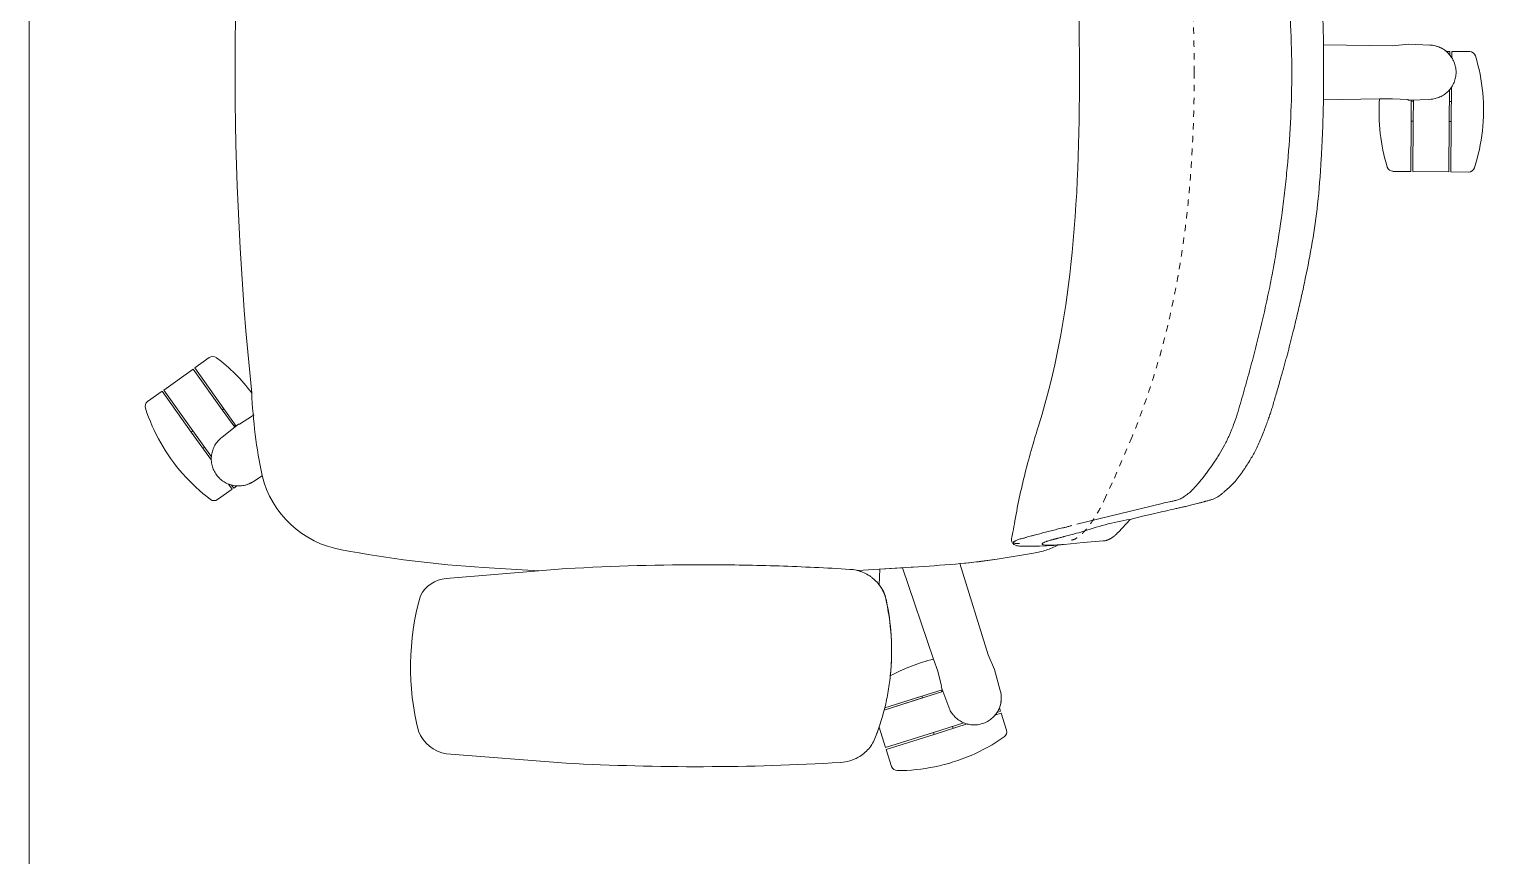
# Model space of a CAD drawing. Header units: inches. Extents: x 29752 to 31446, y 4278 to 5722.
# Drawn here: x 30930.93 to 30959.45, y 4418.06 to 4434.27 of the extents above; entities that cross this region are included whole.
import ezdxf

# ---------------------------------------------------------------- set-up
doc = ezdxf.new("R2010")
doc.units = ezdxf.units.IN
doc.header["$MEASUREMENT"] = 0
doc.linetypes.add('Dash', pattern=[0.25, 0.125, -0.125])
for name, color, linetype, lineweight in [('A-DETL-GENF', 92, 'Continuous', 9), ('A-DETL-GENF-HDLN', 1, 'Dash', 9), ('I-FURN', 30, 'Continuous', 9)]:
    doc.layers.add(name, color=color, linetype=linetype, lineweight=lineweight)

# ---------------------------------------------------------------- blocks, each defined once
blk = doc.blocks.new('Desk-Teknion-JNWDSN-Double_Sided_Rectangular-R2015 - 60_ Depth-V115-FIRST FLOOR POWER _ SIGNAL')
at = {"layer": 'I-FURN'}
blk.add_line((36, 30), (-35.724, 30), dxfattribs=at)
blk = doc.blocks.new('Seating-Work_Chair-Teknion-NARM_Around-R2015 - Task Chair_ 4D Arms-6171630-FIRST FLOOR POWER _ SIGNAL')
at = {"layer": 'A-DETL-GENF'}
for p, q in [((-0.288, 14.082), (-0.291, 13.734)), ((2.071, 13.713), (2.074, 14.061)), ((-0.219, 13.694), (-0.292, 13.695)), ((-0.292, 13.695), (-0.292, 13.622)), ((-0.291, 13.734), (-0.164, 13.733)), ((0.408, 13.728), (1.086, 13.722)), ((0.462, 13.688), (1.086, 13.683)), ((0.692, 13.686), (0.693, 13.725)), ((1.086, 13.683), (1.086, 13.722)), ((1.086, 13.722), (2.071, 13.713)), ((2.07, 13.674), (1.086, 13.683)), ((2.064, 12.965), (2.07, 13.674)), ((-0.415, 13.302), (-0.43, 12.881)), ((0.664, 12.913), (0.649, 13.302)), ((-0.43, 12.881), (-0.402, 12.569)), ((0.637, 12.568), (0.654, 12.868)), ((0.654, 12.868), (0.659, 12.878)), ((0.659, 12.878), (0.665, 12.881)), ((1.08, 12.974), (0.661, 12.978)), ((0.663, 12.938), (1.079, 12.935)), ((0.664, 12.913), (0.665, 12.881)), ((0.686, 12.938), (0.686, 12.977)), ((1.079, 12.935), (1.08, 12.974)), ((2.064, 12.926), (1.079, 12.935)), ((1.08, 12.974), (2.064, 12.965)), ((2.061, 12.578), (2.064, 12.926)), ((-0.402, 12.569), (-0.422, 11.218)), ((0.637, 12.568), (0.641, 12.316)), ((0.657, 11.217), (0.641, 12.316)), ((-0.422, 11.217), (0.657, 11.217)), ((8.983, 6.384), (8.572, 8.056)), ((8.886, 7.425), (8.826, 7.669)), ((9.134, 7.197), (8.886, 7.425)), ((9.339, 6.508), (9.309, 6.901)), ((9.391, 6.012), (9.339, 6.508)), ((9.412, 5.65), (9.398, 5.93)), ((9.412, 5.65), (9.412, 5.353)), ((9.665, 4.821), (9.551, 5.536)), ((9.412, 5.353), (9.412, 5.317)), ((12.239, 4.882), (11.833, 4.766)), ((12.65, 4.886), (12.581, 4.864)), ((12.672, 4.818), (12.65, 4.886)), ((13.019, 5.003), (12.688, 4.898)), ((12.688, 4.898), (12.726, 4.778)), ((11.545, 4.643), (9.754, 4.091)), ((11.833, 4.766), (11.545, 4.643)), ((12.877, 4.168), (13.064, 3.572)), ((12.898, 4.231), (13.102, 3.584)), ((11.865, 3.655), (12.156, 3.731)), ((12.171, 3.725), (12.156, 3.731)), ((12.202, 3.736), (12.171, 3.725)), ((12.202, 3.736), (12.567, 3.87)), ((12.226, 3.745), (12.292, 3.535)), ((12.233, 3.723), (12.27, 3.735)), ((12.263, 3.758), (12.329, 3.547)), ((12.946, 3.948), (12.984, 3.96)), ((9.837, 2.962), (11.627, 3.574)), ((11.865, 3.655), (11.627, 3.574)), ((12.292, 3.535), (12.581, 2.617)), ((12.329, 3.547), (12.626, 2.606)), ((13.064, 3.572), (13.102, 3.584)), ((13.36, 2.633), (13.064, 3.572)), ((13.102, 3.584), (13.398, 2.645)), ((9.824, 3.165), (9.826, 3.138)), ((9.826, 3.138), (9.891, 2.091)), ((12.351, 3.347), (12.388, 3.359)), ((12.581, 2.617), (12.351, 3.347)), ((12.388, 3.359), (12.626, 2.606)), ((9.864, 2.523), (9.837, 2.962)), ((12.626, 2.606), (12.581, 2.617)), ((12.961, 2.508), (13.36, 2.633)), ((13.398, 2.645), (13.729, 2.75)), ((10.17, 2.506), (9.864, 2.523)), ((13.153, 2.439), (12.961, 2.508)), ((9.852, -3.626), (9.896, -4.16)), ((13.482, -5.975), (13.667, -3.626)), ((9.829, -5.246), (9.896, -4.16)), ((9.896, -4.16), (10.044, -5.979)), ((8.141, -9.754), (8.029, -9.587)), ((6.858, -9.778), (6.833, -9.744)), ((6.858, -9.778), (7.021, -10.031)), ((7.055, -10.093), (6.716, -10.335)), ((6.739, -10.367), (7.08, -10.124)), ((7.02, -10.048), (7.021, -10.031)), ((7.04, -10.073), (7.02, -10.048)), ((7.037, -10.107), (7.059, -10.139)), ((7.04, -10.073), (7.28, -10.379)), ((8.295, -10.176), (8.193, -10.249)), ((8.214, -10.186), (8.272, -10.144)), ((8.272, -10.144), (8.23, -10.085)), ((8.497, -10.459), (8.295, -10.176)), ((5.915, -10.907), (6.716, -10.335)), ((6.739, -10.367), (5.938, -10.939)), ((6.716, -10.335), (6.739, -10.367)), ((5.713, -10.623), (5.915, -10.907)), ((7.659, -10.582), (7.15, -10.944)), ((7.725, -10.582), (7.173, -10.976)), ((7.471, -10.716), (7.494, -10.748)), ((5.938, -10.939), (6.349, -11.516)), ((6.349, -11.516), (7.15, -10.944)), ((7.173, -10.976), (6.372, -11.548)), ((7.15, -10.944), (7.173, -10.976)), ((6.372, -11.548), (6.574, -11.831))]:
    blk.add_line(p, q, dxfattribs=at)
for centre, radius, start, end in [((-0.17, 14.081), 0.118, 107.0503, 179.492), ((1.956, 14.062), 0.118, 359.492, 71.9337), ((0.034, 13.397), 0.39, 120.5283, 130.3956), ((0.117, 13.282), 0.532, 140.3306, 177.8809), ((1.942, 12.579), 0.118, 287.0503, 359.492), ((14.95, 8.494), 6.158, 189.9945, 199.2562), ((12.384, 4.37), 0.532, 68.3306, 105.8809), ((13.055, 4.89), 0.118, 35.0503, 107.492), ((-0.144, 3.257), 9.933, 4.8141, 9.0564), ((12.233, 4.163), 0.788, 51.3095, 56.1541), ((13.694, 2.862), 0.118, 287.492, 359.9337), ((10.537, 2.089), 0.556, 102.9484, 131.3514), ((11.471, -1.974), 4.725, 84.1646, 102.9484), ((-12.522, -3.869), 22.393, 349.292, 356.4751), ((10.665, -5.928), 0.623, 184.6583, 243.3417), ((12.79, -5.867), 0.7, 290.8294, 351.1706), ((11.781, -1.527), 5.151, 254.2825, 284.1396), ((7.569, -7.702), 1.94, 283.7081, 350.2919), ((5.953, 0.466), 10.266, 272.5, 281.6643), ((0.117, 50.691), 60.807, 263.65945, 275.93919), ((8.349, -12.423), 3.271, 126.3644, 143.6356), ((7.699, -10.051), 0.532, 356.3331, 33.8784), ((6.995, -9.819), 1.273, 340.2331, 343.2305), ((5.809, -10.555), 0.118, 143.0503, 215.492), ((8.401, -10.528), 0.118, 323.0503, 35.492), ((6.67, -11.762), 0.118, 215.492, 287.9337)]:
    blk.add_arc(centre, radius, start, end, dxfattribs=at)
for points in [[(1.992, 14.174), (1.753, 14.252), (1.271, 14.356), (0.52, 14.363), (0.036, 14.267), (-0.205, 14.194)], [(0.641, 12.316), (0.868, 12.3), (1.318, 12.309), (1.759, 12.4), (1.977, 12.466)], [(9.551, 5.536), (9.536, 5.619), (9.495, 5.782), (9.43, 5.936), (9.391, 6.012)], [(13.812, 2.862), (13.812, 3.114), (13.762, 3.604), (13.536, 4.32), (13.296, 4.751), (13.152, 4.958)], [(9.665, 4.821), (9.751, 4.278), (9.784, 3.726), (9.823, 3.176)], [(11.627, 3.574), (11.663, 3.426), (11.754, 3.138), (11.88, 2.861), (11.951, 2.726)], [(9.823, 3.176), (9.824, 3.172), (9.824, 3.169), (9.824, 3.165)], [(13.667, -3.626), (13.715, -2.728), (13.761, -0.933), (13.706, 0.861), (13.652, 1.757)], [(6.706, -11.874), (6.945, -11.796), (7.397, -11.598), (8.008, -11.162), (8.343, -10.8), (8.495, -10.599)]]:
    blk.add_open_spline(points, degree=3, dxfattribs=at)
for points, knots in [([(0.649, 13.302), (0.648, 13.336), (0.643, 13.37), (0.632, 13.419), (0.627, 13.436), (0.616, 13.468), (0.61, 13.484), (0.589, 13.531), (0.572, 13.56), (0.543, 13.602), (0.533, 13.615), (0.51, 13.642), (0.499, 13.654), (0.462, 13.689), (0.436, 13.71), (0.393, 13.738), (0.378, 13.747), (0.347, 13.763), (0.332, 13.77), (0.285, 13.789), (0.252, 13.798), (0.202, 13.808), (0.185, 13.811), (0.151, 13.814), (0.134, 13.815), (0.1, 13.815), (0.083, 13.814), (0.049, 13.811), (0.032, 13.808), (-0.018, 13.798), (-0.05, 13.789), (-0.098, 13.77), (-0.113, 13.762), (-0.143, 13.747), (-0.158, 13.738), (-0.201, 13.71), (-0.227, 13.689), (-0.264, 13.654), (-0.276, 13.641), (-0.298, 13.615), (-0.309, 13.602), (-0.338, 13.56), (-0.355, 13.531), (-0.376, 13.484), (-0.382, 13.468), (-0.393, 13.436), (-0.397, 13.419), (-0.409, 13.37), (-0.413, 13.336), (-0.415, 13.302)], [0, 0, 0, 0, 0.00257976, 0.00257976, 0.00386963, 0.00386963, 0.00515951, 0.00515951, 0.00773927, 0.00773927, 0.00902915, 0.00902915, 0.01031902, 0.01031902, 0.01289878, 0.01289878, 0.01418866, 0.01418866, 0.01547854, 0.01547854, 0.01805829, 0.01805829, 0.01934817, 0.01934817, 0.02063805, 0.02063805, 0.02192793, 0.02192793, 0.0232178, 0.0232178, 0.02579756, 0.02579756, 0.02708744, 0.02708744, 0.02837732, 0.02837732, 0.03095707, 0.03095707, 0.03224695, 0.03224695, 0.03353683, 0.03353683, 0.03611658, 0.03611658, 0.03740646, 0.03740646, 0.03869634, 0.03869634, 0.0412761, 0.0412761, 0.0412761, 0.0412761]), ([(-0.422, 11.218), (-0.643, 11.213), (-1.057, 11.201), (-1.588, 11.176), (-2.054, 11.143), (-2.608, 11.09), (-3.215, 11.003), (-3.821, 10.885), (-4.269, 10.788), (-4.576, 10.718), (-4.847, 10.653), (-5.072, 10.598), (-5.269, 10.547), (-5.427, 10.505), (-5.561, 10.469), (-5.665, 10.44), (-5.781, 10.407), (-5.901, 10.374), (-6.031, 10.337), (-6.16, 10.3), (-6.282, 10.264), (-6.4, 10.229), (-6.5, 10.199), (-6.597, 10.167), (-6.694, 10.134), (-6.793, 10.098), (-6.914, 10.052), (-7.037, 10.002), (-7.159, 9.95), (-7.28, 9.895), (-7.375, 9.844), (-7.469, 9.788), (-7.564, 9.731), (-7.64, 9.682), (-7.695, 9.644), (-7.75, 9.606), (-7.823, 9.554), (-7.91, 9.486), (-7.984, 9.414), (-8.031, 9.361), (-8.058, 9.331), (-8.078, 9.308), (-8.098, 9.286), (-8.124, 9.256), (-8.17, 9.203), (-8.217, 9.14), (-8.249, 9.067), (-8.268, 9.008), (-8.282, 8.959), (-8.292, 8.924), (-8.297, 8.905), (-8.302, 8.89), (-8.306, 8.876), (-8.311, 8.857), (-8.321, 8.823), (-8.333, 8.774), (-8.347, 8.717), (-8.361, 8.66), (-8.374, 8.61), (-8.384, 8.566), (-8.396, 8.518), (-8.41, 8.458), (-8.427, 8.384), (-8.452, 8.274), (-8.487, 8.119), (-8.535, 7.91), (-8.572, 7.753), (-8.591, 7.669)], [0, 0, 0, 0, 0.03125, 0.0625, 0.09375, 0.125, 0.1875, 0.25, 0.28125, 0.3125, 0.34375, 0.375, 0.40625, 0.4375, 0.453125, 0.46875, 0.484375, 0.5, 0.515625, 0.53125, 0.546875, 0.5625, 0.578125, 0.59375, 0.609375, 0.625, 0.640625, 0.65625, 0.671875, 0.6875, 0.703125, 0.71875, 0.734375, 0.742188, 0.75, 0.757812, 0.765625, 0.78125, 0.796875, 0.804688, 0.808594, 0.8125, 0.816406, 0.820312, 0.828125, 0.84375, 0.851562, 0.859375, 0.867188, 0.871094, 0.873047, 0.875, 0.876953, 0.878906, 0.882812, 0.890625, 0.898438, 0.90625, 0.914062, 0.921875, 0.929688, 0.9375, 0.945312, 0.953125, 0.96875, 0.984375, 1, 1, 1, 1]), ([(8.826, 7.669), (8.806, 7.753), (8.77, 7.91), (8.721, 8.119), (8.686, 8.274), (8.661, 8.384), (8.644, 8.458), (8.63, 8.518), (8.619, 8.566), (8.608, 8.61), (8.596, 8.66), (8.582, 8.717), (8.568, 8.774), (8.555, 8.823), (8.546, 8.857), (8.54, 8.876), (8.536, 8.89), (8.532, 8.905), (8.526, 8.924), (8.517, 8.959), (8.503, 9.008), (8.484, 9.067), (8.451, 9.14), (8.404, 9.203), (8.359, 9.256), (8.332, 9.286), (8.312, 9.308), (8.293, 9.331), (8.266, 9.361), (8.218, 9.414), (8.145, 9.486), (8.058, 9.554), (7.984, 9.606), (7.93, 9.644), (7.874, 9.681), (7.798, 9.731), (7.704, 9.788), (7.61, 9.844), (7.514, 9.895), (7.394, 9.95), (7.271, 10.002), (7.148, 10.052), (7.027, 10.098), (6.928, 10.134), (6.831, 10.167), (6.734, 10.199), (6.634, 10.229), (6.516, 10.264), (6.354, 10.311), (6.176, 10.362), (6.015, 10.407), (5.899, 10.44), (5.795, 10.468), (5.595, 10.523), (5.381, 10.579), (5.082, 10.653), (4.811, 10.718), (4.503, 10.788), (4.056, 10.885), (3.45, 11.003), (2.721, 11.107), (2.001, 11.167), (1.291, 11.2), (0.878, 11.213), (0.657, 11.217)], [0, 0, 0, 0, 0.015625, 0.03125, 0.046875, 0.054688, 0.0625, 0.070312, 0.078125, 0.085938, 0.09375, 0.101562, 0.109375, 0.117188, 0.121094, 0.123047, 0.125, 0.126953, 0.128906, 0.132812, 0.140625, 0.148438, 0.15625, 0.171875, 0.179688, 0.183594, 0.1875, 0.191406, 0.195312, 0.203125, 0.21875, 0.234375, 0.242188, 0.25, 0.257812, 0.265625, 0.28125, 0.296875, 0.3125, 0.328125, 0.34375, 0.359375, 0.375, 0.390625, 0.40625, 0.421875, 0.4375, 0.453125, 0.46875, 0.5, 0.515625, 0.53125, 0.546875, 0.5625, 0.625, 0.65625, 0.6875, 0.71875, 0.75, 0.8125, 0.875, 0.9375, 0.96875, 1, 1, 1, 1]), ([(-6.793, 9.456), (-6.76, 9.469), (-6.727, 9.48), (-6.679, 9.497), (-6.655, 9.505), (-6.626, 9.514), (-6.611, 9.519), (-6.604, 9.521), (-6.6, 9.522), (-6.599, 9.523), (-6.598, 9.523), (-6.597, 9.523), (-6.581, 9.528), (-6.558, 9.536), (-6.528, 9.545), (-6.513, 9.549), (-6.505, 9.552), (-6.501, 9.553), (-6.499, 9.554), (-6.498, 9.554), (-6.498, 9.554), (-6.497, 9.554), (-6.483, 9.558), (-6.459, 9.565), (-6.429, 9.574), (-6.413, 9.579), (-6.405, 9.581), (-6.401, 9.582), (-6.399, 9.583), (-6.398, 9.583), (-6.397, 9.583), (-6.364, 9.593), (-6.314, 9.608), (-6.254, 9.625), (-6.223, 9.633), (-6.208, 9.638), (-6.201, 9.64), (-6.197, 9.641), (-6.195, 9.641), (-6.194, 9.642), (-6.193, 9.642), (-6.162, 9.651), (-6.129, 9.66), (-6.075, 9.675), (-6.048, 9.683), (-6.014, 9.692), (-5.997, 9.697), (-5.988, 9.699), (-5.984, 9.701), (-5.982, 9.701), (-5.981, 9.701), (-5.98, 9.702), (-5.98, 9.702), (-5.887, 9.728), (-5.799, 9.752), (-5.673, 9.786), (-5.633, 9.797), (-5.574, 9.813), (-5.545, 9.821), (-5.512, 9.83), (-5.495, 9.834), (-5.487, 9.836), (-5.483, 9.837), (-5.481, 9.838), (-5.48, 9.838), (-5.48, 9.838), (-5.479, 9.838), (-5.479, 9.838), (-5.371, 9.867), (-5.263, 9.895), (-5.102, 9.935), (-5.048, 9.949), (-4.967, 9.968), (-4.926, 9.978), (-4.879, 9.99), (-4.856, 9.995), (-4.844, 9.998), (-4.838, 9.999), (-4.835, 10), (-4.833, 10), (-4.833, 10.001), (-4.832, 10.001), (-4.832, 10.001), (-4.698, 10.033), (-4.564, 10.063), (-4.363, 10.107), (-4.296, 10.121), (-4.22, 10.137), (-4.207, 10.14), (-4.195, 10.142), (-4.189, 10.143), (-4.188, 10.144), (-4.186, 10.144), (-4.182, 10.145), (-4.159, 10.15), (-4.097, 10.162), (-4.038, 10.174), (-3.92, 10.198), (-3.84, 10.213), (-3.721, 10.235), (-3.676, 10.243), (-3.629, 10.252), (-3.622, 10.253), (-3.617, 10.254), (-3.614, 10.254), (-3.599, 10.257), (-3.565, 10.263), (-3.438, 10.285), (-3.323, 10.305), (-3.185, 10.327), (-3.116, 10.338), (-3.035, 10.35), (-2.995, 10.356), (-2.975, 10.359), (-2.965, 10.36), (-2.96, 10.361), (-2.957, 10.361), (-2.956, 10.362), (-2.955, 10.362), (-2.955, 10.362), (-2.729, 10.395), (-2.505, 10.425), (-2.17, 10.464), (-2.059, 10.476), (-1.892, 10.492), (-1.809, 10.5), (-1.712, 10.509), (-1.664, 10.514), (-1.64, 10.516), (-1.628, 10.517), (-1.622, 10.517), (-1.619, 10.518), (-1.617, 10.518), (-1.616, 10.518), (-1.616, 10.518), (-1.616, 10.518), (-1.481, 10.529), (-1.346, 10.54), (-1.144, 10.553), (-1.076, 10.557), (-0.975, 10.563), (-0.925, 10.566), (-0.866, 10.569), (-0.837, 10.571), (-0.822, 10.571), (-0.815, 10.572), (-0.811, 10.572), (-0.809, 10.572), (-0.808, 10.572), (-0.808, 10.572), (-0.497, 10.587), (-0.189, 10.595), (0.117, 10.595)], [0, 0, 0, 0, 0.03125, 0.03125, 0.046875, 0.054688, 0.058594, 0.060547, 0.061523, 0.062012, 0.062012, 0.0625, 0.0625, 0.078125, 0.085938, 0.089844, 0.091797, 0.092773, 0.093262, 0.093506, 0.093506, 0.09375, 0.09375, 0.109375, 0.117188, 0.121094, 0.123047, 0.124023, 0.124512, 0.124512, 0.125, 0.125, 0.15625, 0.171875, 0.179688, 0.183594, 0.185547, 0.186523, 0.187012, 0.187012, 0.1875, 0.1875, 0.21875, 0.21875, 0.234375, 0.242188, 0.246094, 0.248047, 0.249023, 0.249512, 0.249756, 0.249756, 0.25, 0.25, 0.3125, 0.3125, 0.34375, 0.34375, 0.359375, 0.367188, 0.371094, 0.373047, 0.374023, 0.374512, 0.374756, 0.374878, 0.374878, 0.375, 0.375, 0.4375, 0.4375, 0.46875, 0.46875, 0.484375, 0.492188, 0.496094, 0.498047, 0.499023, 0.499512, 0.499756, 0.499878, 0.499878, 0.5, 0.5, 0.5625, 0.5625, 0.59375, 0.59375, 0.597656, 0.599609, 0.599609, 0.600098, 0.600098, 0.600586, 0.601562, 0.609375, 0.625, 0.625, 0.65625, 0.65625, 0.671875, 0.673828, 0.674805, 0.674805, 0.675781, 0.675781, 0.679687, 0.6875, 0.71875, 0.71875, 0.734375, 0.742187, 0.746094, 0.748047, 0.749023, 0.749512, 0.749756, 0.749878, 0.749878, 0.75, 0.75, 0.8125, 0.8125, 0.84375, 0.84375, 0.859375, 0.867188, 0.871094, 0.873047, 0.874023, 0.874512, 0.874756, 0.874878, 0.874939, 0.874939, 0.875, 0.875, 0.90625, 0.90625, 0.921875, 0.921875, 0.929688, 0.933594, 0.935547, 0.936523, 0.937012, 0.937256, 0.937378, 0.937378, 0.9375, 0.9375, 1, 1, 1, 1]), ([(7.028, 9.456), (6.96, 9.481), (6.892, 9.505), (6.754, 9.548), (6.684, 9.568), (6.474, 9.629), (6.334, 9.668), (6.053, 9.747), (5.912, 9.785), (5.63, 9.861), (5.489, 9.897), (5.063, 10.003), (4.779, 10.069), (4.349, 10.159), (4.205, 10.188), (3.917, 10.242), (3.773, 10.268), (3.339, 10.341), (3.048, 10.384), (2.612, 10.44), (2.466, 10.457), (2.173, 10.488), (2.027, 10.502), (1.587, 10.541), (1.294, 10.56), (0.706, 10.588), (0.412, 10.595), (0.117, 10.595)], [0, 0, 0, 0, 0.0056077, 0.0056077, 0.0112153, 0.0112153, 0.0224307, 0.0224307, 0.033646, 0.033646, 0.0448614, 0.0448614, 0.067292, 0.067292, 0.0785074, 0.0785074, 0.0897227, 0.0897227, 0.1121534, 0.1121534, 0.1233688, 0.1233688, 0.1345841, 0.1345841, 0.1570148, 0.1570148, 0.1794455, 0.1794455, 0.1794455, 0.1794455]), ([(8.572, 8.056), (8.562, 8.104), (8.551, 8.151), (8.536, 8.222), (8.532, 8.246), (8.522, 8.293), (8.516, 8.317), (8.505, 8.353), (8.501, 8.365), (8.492, 8.389), (8.487, 8.402), (8.47, 8.439), (8.456, 8.463), (8.423, 8.514), (8.404, 8.54), (8.358, 8.594), (8.332, 8.621), (8.287, 8.666), (8.271, 8.681), (8.237, 8.711), (8.22, 8.727), (8.165, 8.775), (8.125, 8.809), (8.06, 8.861), (8.037, 8.878), (7.99, 8.914), (7.966, 8.933), (7.891, 8.988), (7.839, 9.025), (7.756, 9.081), (7.727, 9.099), (7.67, 9.136), (7.641, 9.154), (7.552, 9.208), (7.491, 9.243), (7.365, 9.31), (7.3, 9.342), (7.167, 9.403), (7.098, 9.431), (7.028, 9.456)], [0, 0, 0, 0, 0.01172388, 0.01172388, 0.01758583, 0.01758583, 0.02344777, 0.02344777, 0.02637874, 0.02637874, 0.02930971, 0.02930971, 0.03517165, 0.03517165, 0.0410336, 0.0410336, 0.04689554, 0.04689554, 0.04982651, 0.04982651, 0.05275748, 0.05275748, 0.05861942, 0.05861942, 0.0615504, 0.0615504, 0.06448137, 0.06448137, 0.07034331, 0.07034331, 0.07327428, 0.07327428, 0.07620525, 0.07620525, 0.08206719, 0.08206719, 0.08792914, 0.08792914, 0.09379108, 0.09379108, 0.09379108, 0.09379108]), ([(9.309, 6.901), (9.308, 6.911), (9.306, 6.929), (9.302, 6.947), (9.3, 6.956), (9.297, 6.965), (9.294, 6.976), (9.29, 6.986), (9.286, 6.996), (9.282, 7.006), (9.278, 7.014), (9.273, 7.024), (9.266, 7.037), (9.259, 7.049), (9.252, 7.061), (9.247, 7.069), (9.24, 7.078), (9.232, 7.09), (9.223, 7.102), (9.214, 7.114), (9.204, 7.125), (9.187, 7.145), (9.163, 7.17), (9.142, 7.19), (9.134, 7.197)], [0, 0, 0, 0, 0.063492, 0.126984, 0.15873, 0.190476, 0.222222, 0.253968, 0.285714, 0.31746, 0.349206, 0.380952, 0.412698, 0.47619, 0.507937, 0.539683, 0.571429, 0.603175, 0.666667, 0.698413, 0.730159, 0.793651, 0.920635, 1, 1, 1, 1]), ([(0.117, 6.433), (-1.963, 6.433), (-4.081, 6.35), (-6.324, 5.777), (-6.551, 5.714), (-6.776, 5.644)], [0, 0, 0, 0, 6.243804, 6.243804, 6.950845, 6.950845, 6.950845, 6.950845]), ([(7.011, 5.644), (5.996, 5.958), (4.942, 6.151), (2.636, 6.403), (1.375, 6.433), (0.117, 6.433)], [0, 0, 0, 0, 3.188184, 3.188184, 6.961607, 6.961607, 6.961607, 6.961607]), ([(9.007, 6.285), (9.009, 6.275), (9.011, 6.265), (9.017, 6.244), (9.021, 6.234), (9.026, 6.213), (9.029, 6.203), (9.034, 6.183), (9.037, 6.173), (9.042, 6.154), (9.044, 6.144), (9.048, 6.124), (9.05, 6.114), (9.056, 6.085), (9.061, 6.066), (9.075, 6.009), (9.085, 5.971), (9.101, 5.914), (9.106, 5.896), (9.116, 5.858), (9.121, 5.839), (9.135, 5.784), (9.144, 5.747), (9.162, 5.673), (9.172, 5.637), (9.188, 5.583), (9.194, 5.565), (9.201, 5.538), (9.203, 5.529), (9.207, 5.511), (9.209, 5.503), (9.214, 5.476), (9.218, 5.458), (9.228, 5.423), (9.234, 5.405), (9.243, 5.379), (9.246, 5.37), (9.251, 5.354), (9.253, 5.346), (9.258, 5.322), (9.262, 5.307), (9.272, 5.266), (9.281, 5.242), (9.293, 5.211), (9.297, 5.202), (9.304, 5.185), (9.308, 5.178), (9.314, 5.165), (9.317, 5.159), (9.322, 5.15), (9.325, 5.146), (9.338, 5.132), (9.346, 5.136), (9.358, 5.174), (9.361, 5.208), (9.362, 5.256)], [0, 0, 0, 0, 0.0036282, 0.0036282, 0.0072564, 0.0072564, 0.0108845, 0.0108845, 0.0145127, 0.0145127, 0.0181409, 0.0181409, 0.0217691, 0.0217691, 0.0290255, 0.0290255, 0.0435382, 0.0435382, 0.0507946, 0.0507946, 0.0580509, 0.0580509, 0.0725636, 0.0725636, 0.0870764, 0.0870764, 0.0943327, 0.0943327, 0.0979609, 0.0979609, 0.1015891, 0.1015891, 0.1088455, 0.1088455, 0.1161018, 0.1161018, 0.11973, 0.11973, 0.1233582, 0.1233582, 0.1306146, 0.1306146, 0.1451273, 0.1451273, 0.1523837, 0.1523837, 0.15964, 0.15964, 0.1668964, 0.1668964, 0.1741528, 0.1741528, 0.2031782, 0.2031782, 0.2322037, 0.2322037, 0.2322037, 0.2322037]), ([(9.379, 6.124), (9.381, 6.1), (9.382, 6.077), (9.385, 6.046), (9.385, 6.036), (9.386, 6.022), (9.386, 6.015), (9.387, 6.007), (9.387, 6.004), (9.387, 6.002), (9.387, 6.001), (9.387, 6), (9.387, 6), (9.388, 5.982), (9.389, 5.965), (9.39, 5.941), (9.391, 5.93), (9.391, 5.917), (9.392, 5.911), (9.392, 5.908), (9.392, 5.907), (9.392, 5.906), (9.393, 5.877), (9.393, 5.853), (9.393, 5.822), (9.393, 5.812), (9.393, 5.798), (9.392, 5.792), (9.392, 5.785), (9.392, 5.782), (9.392, 5.78), (9.392, 5.779), (9.392, 5.779), (9.392, 5.778), (9.392, 5.778), (9.391, 5.762), (9.389, 5.749), (9.386, 5.733), (9.385, 5.728), (9.384, 5.722), (9.383, 5.72), (9.382, 5.717), (9.382, 5.716), (9.381, 5.714), (9.381, 5.714), (9.381, 5.713), (9.381, 5.713), (9.381, 5.713), (9.381, 5.713), (9.379, 5.71), (9.378, 5.708), (9.376, 5.705), (9.375, 5.704), (9.374, 5.703), (9.373, 5.703), (9.372, 5.703), (9.372, 5.702), (9.372, 5.702), (9.372, 5.702), (9.372, 5.702), (9.37, 5.702), (9.368, 5.702), (9.365, 5.703), (9.364, 5.703), (9.362, 5.705), (9.361, 5.705), (9.361, 5.706), (9.36, 5.706), (9.36, 5.706), (9.36, 5.706), (9.356, 5.71), (9.351, 5.716), (9.344, 5.729), (9.342, 5.734), (9.338, 5.742), (9.336, 5.746), (9.333, 5.752), (9.332, 5.755), (9.332, 5.756), (9.331, 5.757), (9.331, 5.757), (9.331, 5.757), (9.331, 5.757), (9.331, 5.757), (9.331, 5.757), (9.328, 5.765), (9.325, 5.773), (9.32, 5.787), (9.317, 5.794), (9.314, 5.802), (9.313, 5.807), (9.312, 5.809), (9.312, 5.81), (9.312, 5.811), (9.312, 5.811), (9.312, 5.811), (9.312, 5.811), (9.312, 5.811), (9.308, 5.823), (9.304, 5.836), (9.297, 5.856), (9.294, 5.867), (9.29, 5.88), (9.289, 5.887), (9.288, 5.89), (9.287, 5.892), (9.287, 5.893), (9.287, 5.893), (9.287, 5.894), (9.287, 5.894), (9.287, 5.894), (9.285, 5.9), (9.283, 5.908), (9.279, 5.921), (9.278, 5.926), (9.276, 5.934), (9.275, 5.938), (9.273, 5.943), (9.273, 5.945), (9.272, 5.946), (9.272, 5.947), (9.272, 5.947), (9.272, 5.948), (9.272, 5.948), (9.272, 5.948), (9.271, 5.953), (9.269, 5.96), (9.267, 5.969), (9.266, 5.972), (9.265, 5.975), (9.265, 5.976), (9.263, 5.982), (9.261, 5.99), (9.259, 5.999), (9.257, 6.004), (9.257, 6.006), (9.257, 6.007), (9.256, 6.007), (9.256, 6.008), (9.256, 6.008), (9.25, 6.03), (9.245, 6.052), (9.236, 6.085), (9.233, 6.096), (9.229, 6.113), (9.226, 6.121), (9.224, 6.131), (9.223, 6.136), (9.222, 6.139), (9.222, 6.14), (9.221, 6.14), (9.221, 6.141), (9.221, 6.141), (9.221, 6.141), (9.208, 6.191), (9.194, 6.243), (9.166, 6.35), (9.152, 6.406), (9.137, 6.463)], [0, 0, 0, 0, 0.03125, 0.03125, 0.046875, 0.046875, 0.054687, 0.058594, 0.060547, 0.061523, 0.062012, 0.062012, 0.0625, 0.0625, 0.09375, 0.09375, 0.109375, 0.117187, 0.121094, 0.123047, 0.123047, 0.125, 0.125, 0.1875, 0.1875, 0.21875, 0.21875, 0.234375, 0.242187, 0.246094, 0.248047, 0.249023, 0.249512, 0.249512, 0.25, 0.25, 0.3125, 0.3125, 0.34375, 0.34375, 0.359375, 0.359375, 0.367188, 0.371094, 0.373047, 0.374023, 0.374512, 0.374512, 0.375, 0.375, 0.40625, 0.40625, 0.421875, 0.421875, 0.429688, 0.433594, 0.435547, 0.436523, 0.436523, 0.4375, 0.4375, 0.46875, 0.46875, 0.484375, 0.492188, 0.496094, 0.498047, 0.499023, 0.499023, 0.5, 0.5, 0.5625, 0.5625, 0.59375, 0.59375, 0.609375, 0.617188, 0.621094, 0.623047, 0.624023, 0.624512, 0.624756, 0.624878, 0.624878, 0.625, 0.625, 0.65625, 0.65625, 0.671875, 0.679688, 0.683594, 0.685547, 0.686523, 0.687012, 0.687256, 0.687378, 0.687378, 0.6875, 0.6875, 0.71875, 0.71875, 0.734375, 0.742188, 0.746094, 0.748047, 0.749023, 0.749512, 0.749756, 0.749878, 0.749878, 0.75, 0.75, 0.765625, 0.765625, 0.773438, 0.773438, 0.777344, 0.779297, 0.780273, 0.780762, 0.781006, 0.781128, 0.781189, 0.781189, 0.78125, 0.78125, 0.789063, 0.792969, 0.794922, 0.794922, 0.796875, 0.796875, 0.804688, 0.808594, 0.810547, 0.811523, 0.812012, 0.812256, 0.812256, 0.8125, 0.8125, 0.84375, 0.84375, 0.859375, 0.859375, 0.867188, 0.871094, 0.873047, 0.874023, 0.874512, 0.874756, 0.874878, 0.874878, 0.875, 0.875, 0.9375, 0.9375, 1, 1, 1, 1]), ([(9.263, 5.104), (9.222, 5.114), (9.179, 5.122), (9.063, 5.143), (8.989, 5.156), (8.743, 5.199), (8.574, 5.231), (8.076, 5.34), (7.752, 5.424), (7.275, 5.563), (7.143, 5.603), (7.011, 5.644)], [0, 0, 0, 0, 0.128475, 0.128475, 0.356885, 0.356885, 0.898376, 0.898376, 2.005069, 2.005069, 2.419266, 2.419266, 2.419266, 2.419266]), ([(9.412, 5.317), (9.411, 5.272), (9.409, 5.238), (9.398, 5.189), (9.394, 5.173), (9.37, 5.138), (9.357, 5.124), (9.315, 5.103), (9.286, 5.099), (9.263, 5.104)], [0, 0, 0, 0, 0.976903, 0.976903, 1.466929, 1.466929, 1.715355, 1.715355, 1.969257, 1.969257, 1.969257, 1.969257]), ([(12.567, 3.87), (12.6, 3.882), (12.63, 3.897), (12.674, 3.923), (12.688, 3.932), (12.715, 3.953), (12.729, 3.964), (12.767, 3.998), (12.789, 4.023), (12.82, 4.064), (12.83, 4.078), (12.847, 4.107), (12.856, 4.122), (12.878, 4.168), (12.89, 4.2), (12.903, 4.249), (12.907, 4.266), (12.912, 4.299), (12.914, 4.316), (12.918, 4.367), (12.917, 4.401), (12.911, 4.452), (12.908, 4.469), (12.9, 4.502), (12.896, 4.518), (12.885, 4.551), (12.879, 4.566), (12.866, 4.598), (12.858, 4.613), (12.833, 4.658), (12.814, 4.686), (12.781, 4.725), (12.77, 4.737), (12.745, 4.761), (12.733, 4.773), (12.693, 4.805), (12.665, 4.823), (12.62, 4.847), (12.604, 4.855), (12.573, 4.868), (12.557, 4.874), (12.508, 4.889), (12.475, 4.895), (12.424, 4.901), (12.407, 4.902), (12.373, 4.902), (12.356, 4.902), (12.305, 4.897), (12.272, 4.891), (12.239, 4.882)], [0, 0, 0, 0, 0.00257976, 0.00257976, 0.00386963, 0.00386963, 0.00515951, 0.00515951, 0.00773927, 0.00773927, 0.00902915, 0.00902915, 0.01031902, 0.01031902, 0.01289878, 0.01289878, 0.01418866, 0.01418866, 0.01547854, 0.01547854, 0.01805829, 0.01805829, 0.01934817, 0.01934817, 0.02063805, 0.02063805, 0.02192793, 0.02192793, 0.0232178, 0.0232178, 0.02579756, 0.02579756, 0.02708744, 0.02708744, 0.02837732, 0.02837732, 0.03095707, 0.03095707, 0.03224695, 0.03224695, 0.03353683, 0.03353683, 0.03611658, 0.03611658, 0.03740646, 0.03740646, 0.03869634, 0.03869634, 0.0412761, 0.0412761, 0.0412761, 0.0412761]), ([(10.483, 2.65), (10.441, 2.642), (10.401, 2.63), (10.323, 2.599), (10.285, 2.581), (10.23, 2.548), (10.212, 2.537), (10.177, 2.512), (10.16, 2.5), (10.112, 2.459), (10.082, 2.43), (10.04, 2.381), (10.027, 2.365), (10.002, 2.331), (9.99, 2.313), (9.957, 2.259), (9.938, 2.222), (9.914, 2.163), (9.907, 2.143), (9.894, 2.102), (9.889, 2.082), (9.874, 2.02), (9.868, 1.978), (9.866, 1.936)], [0, 0, 0, 0, 0.00320621, 0.00320621, 0.00641241, 0.00641241, 0.00801552, 0.00801552, 0.00961862, 0.00961862, 0.01282483, 0.01282483, 0.01442793, 0.01442793, 0.01603103, 0.01603103, 0.01923724, 0.01923724, 0.02084034, 0.02084034, 0.02244345, 0.02244345, 0.02564965, 0.02564965, 0.02564965, 0.02564965]), ([(13.153, 2.439), (12.941, 2.52), (12.725, 2.586), (12.448, 2.648), (12.393, 2.66), (12.281, 2.681), (12.225, 2.69), (12.057, 2.716), (11.945, 2.728), (11.776, 2.742), (11.719, 2.745), (11.606, 2.75), (11.549, 2.752), (11.379, 2.753), (11.266, 2.75), (10.929, 2.728), (10.705, 2.697), (10.483, 2.65)], [0, 0, 0, 0, 0.0172431, 0.0172431, 0.02155387, 0.02155387, 0.02586465, 0.02586465, 0.0344862, 0.0344862, 0.03879697, 0.03879697, 0.04310775, 0.04310775, 0.05172929, 0.05172929, 0.06897239, 0.06897239, 0.06897239, 0.06897239]), ([(13.652, 1.757), (13.649, 1.817), (13.628, 1.934), (13.546, 2.128), (13.392, 2.314), (13.239, 2.406), (13.153, 2.439)], [0, 0, 0, 0, 0.2, 0.4, 0.7, 1, 1, 1, 1]), ([(9.866, 1.936), (9.837, 1.473), (9.815, 1.01), (9.785, 0.083), (9.777, -0.381), (9.774, -1.772), (9.799, -2.7), (9.852, -3.626)], [0.0063516, 0.0063516, 0.0063516, 0.0063516, 0.2532771, 0.2532771, 0.5002027, 0.5002027, 0.9940538, 0.9940538, 0.9940538, 0.9940538]), ([(7.28, -10.379), (7.301, -10.407), (7.325, -10.431), (7.363, -10.464), (7.377, -10.475), (7.404, -10.495), (7.419, -10.504), (7.463, -10.529), (7.494, -10.543), (7.542, -10.56), (7.559, -10.565), (7.592, -10.573), (7.609, -10.576), (7.659, -10.583), (7.693, -10.584), (7.744, -10.582), (7.761, -10.58), (7.795, -10.575), (7.812, -10.571), (7.861, -10.559), (7.893, -10.548), (7.939, -10.526), (7.955, -10.518), (7.984, -10.501), (7.998, -10.491), (8.025, -10.472), (8.039, -10.461), (8.064, -10.438), (8.077, -10.426), (8.111, -10.389), (8.132, -10.362), (8.159, -10.319), (8.167, -10.304), (8.183, -10.273), (8.19, -10.258), (8.208, -10.21), (8.217, -10.177), (8.226, -10.127), (8.228, -10.11), (8.231, -10.076), (8.231, -10.059), (8.23, -10.008), (8.227, -9.974), (8.216, -9.924), (8.212, -9.908), (8.201, -9.875), (8.196, -9.859), (8.176, -9.813), (8.16, -9.783), (8.141, -9.754)], [0, 0, 0, 0, 0.00257976, 0.00257976, 0.00386963, 0.00386963, 0.00515951, 0.00515951, 0.00773927, 0.00773927, 0.00902915, 0.00902915, 0.01031902, 0.01031902, 0.01289878, 0.01289878, 0.01418866, 0.01418866, 0.01547854, 0.01547854, 0.01805829, 0.01805829, 0.01934817, 0.01934817, 0.02063805, 0.02063805, 0.02192793, 0.02192793, 0.0232178, 0.0232178, 0.02579756, 0.02579756, 0.02708744, 0.02708744, 0.02837732, 0.02837732, 0.03095707, 0.03095707, 0.03224695, 0.03224695, 0.03353683, 0.03353683, 0.03611658, 0.03611658, 0.03740646, 0.03740646, 0.03869634, 0.03869634, 0.0412761, 0.0412761, 0.0412761, 0.0412761])]:
    blk.add_open_spline(points, degree=3, knots=knots, dxfattribs=at)
at = {"layer": 'A-DETL-GENF-HDLN'}
for p, q in [((8.075, 7.118), (7.283, 7.457)), ((8.507, 6.92), (8.075, 7.118))]:
    blk.add_line(p, q, dxfattribs=at)
for points, knots in [([(0.117, 8.683), (-0.206, 8.683), (-0.521, 8.678), (-0.977, 8.664), (-1.126, 8.657), (-1.346, 8.647), (-1.419, 8.643), (-1.527, 8.636), (-1.581, 8.633), (-1.643, 8.629), (-1.674, 8.627), (-1.69, 8.626), (-1.697, 8.625), (-1.701, 8.625), (-1.703, 8.625), (-1.704, 8.625), (-1.704, 8.625), (-2.028, 8.603), (-2.341, 8.575), (-2.795, 8.524), (-2.943, 8.506), (-3.161, 8.477), (-3.233, 8.467), (-3.34, 8.451), (-3.394, 8.443), (-3.455, 8.434), (-3.486, 8.429), (-3.501, 8.427), (-3.509, 8.426), (-3.513, 8.425), (-3.515, 8.425), (-3.516, 8.425), (-3.516, 8.424), (-3.673, 8.4), (-3.826, 8.374), (-4.051, 8.332), (-4.125, 8.318), (-4.236, 8.297), (-4.29, 8.286), (-4.354, 8.272), (-4.385, 8.266), (-4.401, 8.263), (-4.409, 8.261), (-4.413, 8.26), (-4.415, 8.26), (-4.416, 8.26), (-4.416, 8.259), (-4.572, 8.227), (-4.724, 8.192), (-4.947, 8.139), (-5.02, 8.121), (-5.129, 8.093), (-5.184, 8.079), (-5.246, 8.062), (-5.278, 8.054), (-5.293, 8.05), (-5.301, 8.048), (-5.304, 8.047), (-5.307, 8.046), (-5.308, 8.046), (-5.461, 8.004), (-5.611, 7.961), (-5.831, 7.895), (-5.903, 7.872), (-6.011, 7.838), (-6.064, 7.82), (-6.126, 7.8), (-6.157, 7.79), (-6.173, 7.784), (-6.18, 7.782), (-6.184, 7.781), (-6.186, 7.78), (-6.187, 7.78), (-6.482, 7.68), (-6.769, 7.573), (-7.048, 7.457)], [0, 0, 0, 0, 0.125, 0.125, 0.1875, 0.1875, 0.21875, 0.21875, 0.234375, 0.242188, 0.246094, 0.248047, 0.249023, 0.249512, 0.249756, 0.249756, 0.25, 0.25, 0.375, 0.375, 0.4375, 0.4375, 0.46875, 0.46875, 0.484375, 0.492188, 0.496094, 0.498047, 0.499023, 0.499512, 0.499756, 0.499756, 0.5, 0.5, 0.5625, 0.5625, 0.59375, 0.59375, 0.609375, 0.617188, 0.621094, 0.623047, 0.624023, 0.624512, 0.624756, 0.624756, 0.625, 0.625, 0.6875, 0.6875, 0.71875, 0.71875, 0.734375, 0.742188, 0.746094, 0.748047, 0.749023, 0.749512, 0.749512, 0.75, 0.75, 0.8125, 0.8125, 0.84375, 0.84375, 0.859375, 0.867188, 0.871094, 0.873047, 0.874023, 0.874512, 0.874512, 0.875, 0.875, 1, 1, 1, 1]), ([(0.117, 8.683), (0.422, 8.683), (0.728, 8.679), (1.337, 8.66), (1.642, 8.645), (2.251, 8.604), (2.555, 8.577), (3.161, 8.51), (3.463, 8.47), (4.066, 8.375), (4.366, 8.32), (4.962, 8.194), (5.259, 8.123), (5.847, 7.963), (6.139, 7.875), (6.716, 7.68), (7.001, 7.574), (7.283, 7.457)], [0, 0, 0, 0, 0.0232506, 0.0232506, 0.0465012, 0.0465012, 0.0697517, 0.0697517, 0.0930023, 0.0930023, 0.1162529, 0.1162529, 0.1395035, 0.1395035, 0.1627541, 0.1627541, 0.1860047, 0.1860047, 0.1860047, 0.1860047]), ([(9.292, 6.276), (9.291, 6.288), (9.288, 6.3), (9.282, 6.32), (9.279, 6.326), (9.275, 6.336), (9.273, 6.342), (9.27, 6.348), (9.269, 6.351), (9.268, 6.352), (9.267, 6.353), (9.267, 6.353), (9.267, 6.354), (9.26, 6.367), (9.252, 6.38), (9.238, 6.402), (9.233, 6.409), (9.224, 6.42), (9.22, 6.426), (9.214, 6.433), (9.211, 6.436), (9.21, 6.438), (9.209, 6.439), (9.209, 6.439), (9.209, 6.439), (9.209, 6.439), (9.197, 6.453), (9.185, 6.466), (9.164, 6.488), (9.156, 6.496), (9.145, 6.507), (9.139, 6.513), (9.131, 6.52), (9.127, 6.523), (9.125, 6.525), (9.124, 6.526), (9.124, 6.526), (9.124, 6.527), (9.124, 6.527), (9.109, 6.54), (9.094, 6.553), (9.069, 6.574), (9.06, 6.581), (9.046, 6.592), (9.039, 6.598), (9.031, 6.604), (9.027, 6.608), (9.024, 6.609), (9.024, 6.61), (9.023, 6.611), (9.023, 6.611), (9.006, 6.624), (8.988, 6.637), (8.961, 6.657), (8.951, 6.663), (8.937, 6.674), (8.929, 6.679), (8.921, 6.685), (8.916, 6.688), (8.914, 6.689), (8.913, 6.69), (8.912, 6.69), (8.893, 6.703), (8.874, 6.716), (8.844, 6.735), (8.828, 6.745), (8.81, 6.756), (8.801, 6.762), (8.797, 6.765), (8.795, 6.766), (8.793, 6.767), (8.793, 6.767), (8.702, 6.822), (8.606, 6.873), (8.507, 6.92)], [0, 0, 0, 0, 0.0625, 0.0625, 0.09375, 0.09375, 0.109375, 0.117187, 0.121094, 0.123047, 0.124023, 0.124023, 0.125, 0.125, 0.1875, 0.1875, 0.21875, 0.21875, 0.234375, 0.242187, 0.246094, 0.248047, 0.249023, 0.249512, 0.249512, 0.25, 0.25, 0.3125, 0.3125, 0.34375, 0.34375, 0.359375, 0.367187, 0.371094, 0.373047, 0.374023, 0.374512, 0.374512, 0.375, 0.375, 0.4375, 0.4375, 0.46875, 0.46875, 0.484375, 0.492187, 0.496094, 0.498047, 0.499023, 0.499023, 0.5, 0.5, 0.5625, 0.5625, 0.59375, 0.59375, 0.609375, 0.617187, 0.621094, 0.623047, 0.623047, 0.625, 0.625, 0.6875, 0.6875, 0.71875, 0.734375, 0.742187, 0.746094, 0.748047, 0.748047, 0.75, 0.75, 1, 1, 1, 1])]:
    blk.add_open_spline(points, degree=3, knots=knots, dxfattribs=at)

msp = doc.modelspace()

# ---------------------------------------------------------------- block references
at = {"layer": 'I-FURN'}
for name, p, rotation in [('Desk-Teknion-JNWDSN-Double_Sided_Rectangular-R2015 - 60_ Depth-V115-FIRST FLOOR POWER _ SIGNAL', (30900.931, 4429.37), 269.9999999999994), ('Seating-Work_Chair-Teknion-NARM_Around-R2015 - Task Chair_ 4D Arms-6171630-FIRST FLOOR POWER _ SIGNAL', (30945.085, 4433.546), 269.9999999999992)]:
    msp.add_blockref(name, p, dxfattribs=dict(at, rotation=rotation))

doc.saveas('drawing.dxf')
